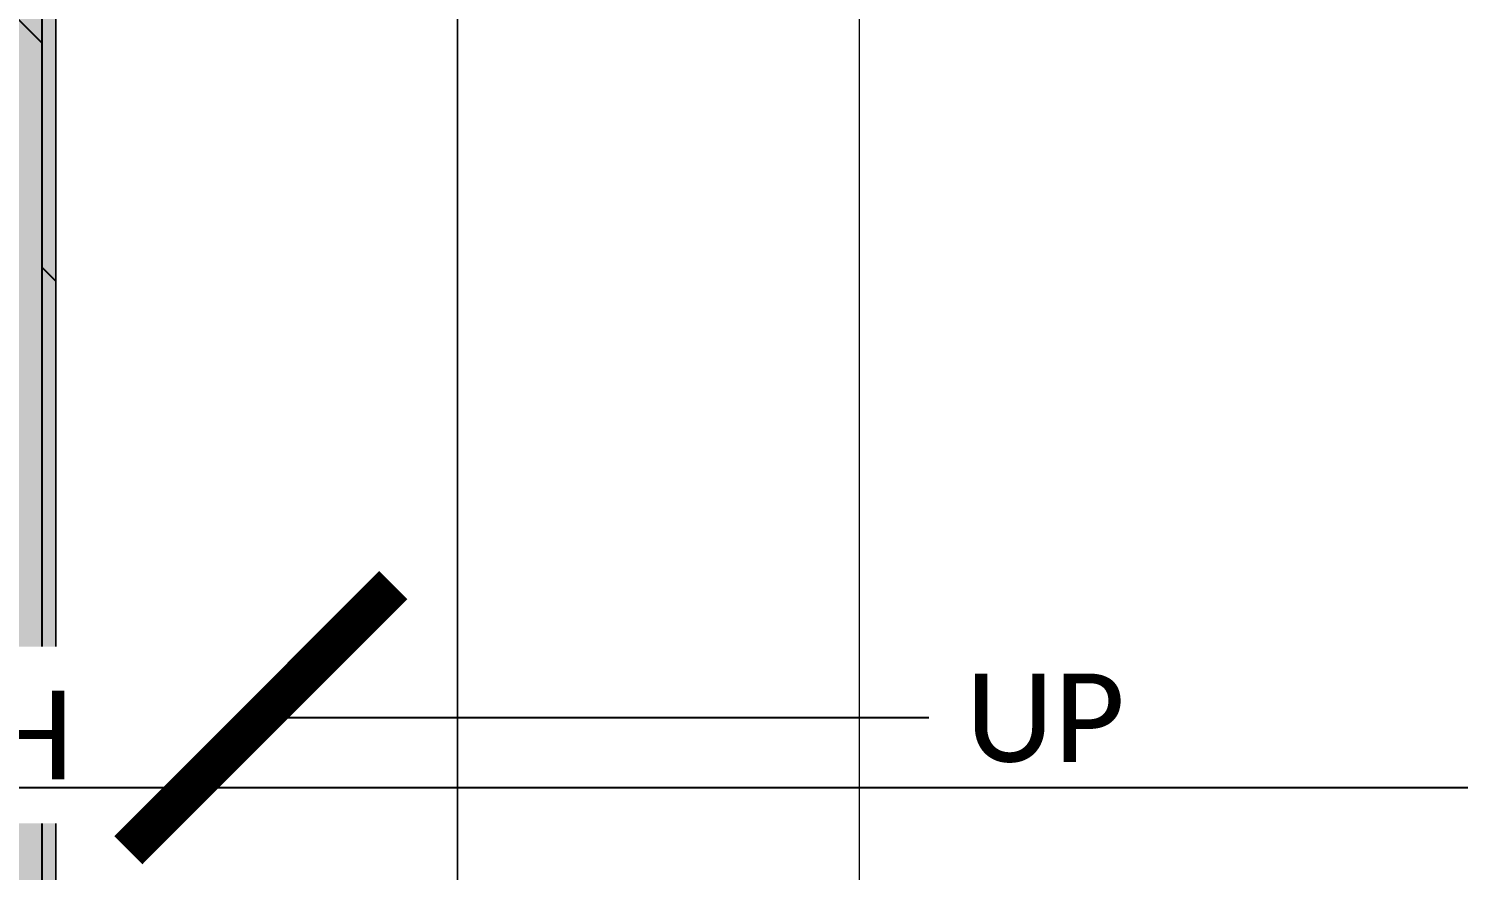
# Model space of a CAD drawing. Header units: millimetres. Extents: x -4760 to 87103, y -23275 to 20441.
# Drawn here: x 13609 to 15229, y 6522 to 7475 of the extents above; entities that cross this region are included whole.
import ezdxf
from ezdxf.enums import TextEntityAlignment as Align

# ---------------------------------------------------------------- set-up
doc = ezdxf.new("R2010")
doc.units = ezdxf.units.MM
doc.header["$LTSCALE"] = 150
doc.linetypes.add('ACAD_ISO10W100', pattern=[18, 12, -3, 0, -3])
for name, color, linetype in [('ad-Arrow', 32, 'Continuous'), ('ad-Section Line', 2, 'Continuous'), ('ad-Text main', 7, 'Continuous')]:
    doc.layers.add(name, color=color, linetype=linetype)
doc.layers.add('ad-Verandah', color=7, linetype='Continuous', true_color=0xa57c52)
doc.styles.add('6 U T S R N_Corridor-Basement$0$Standard', font='arial.ttf')
doc.styles.add('ARIAL', font='arial.ttf')
doc.styles.get("Standard").update_dxf_attribs({"font": 'calibril.ttf'})
doc.dimstyles.new('A-100-DIM-INT (MM-FT)', dxfattribs={"dimscale": 50, "dimtxt": 2.4, "dimasz": 1, "dimexe": 5, "dimexo": 100, "dimgap": 1, "dimtad": 0, "dimdec": 0, "dimdsep": 46, "dimtxsty": 'Standard', "dimblk": 'ARCHTICK', "dimcen": 0.025, "dimse1": 1, "dimse2": 1, "dimclrd": 256, "dimclre": 256, "dimclrt": 256, "dimazin": 2, "dimtfac": 1, "dimtdec": 0, "dimtix": 1, "dimtmove": 2, "dimatfit": 3, "dimldrblk": 'ARCHTICK', "dimfxl": 1, "dimtolj": 1, "dimtzin": 0, "dimarcsym": 0})

# ---------------------------------------------------------------- blocks, each defined once
blk = doc.blocks.new('_ArchTick')
at = {"color": 0, "linetype": 'ByBlock', "const_width": 0.15}
blk.add_lwpolyline([(-0.5, -0.5), (0.5, 0.5)], dxfattribs=at)
blk = doc.blocks.new('zw$6540')
at = {"layer": 'ad-Text main', "insert": (13032, 6674.8), "char_height": 100, "width": 1199.585, "attachment_point": 5, "bg_fill": 2}
blk.add_mtext("5' WIDE VERANDAH", dxfattribs=at)
blk = doc.blocks.new('enuklfk')
at = {"layer": 'ad-Section Line', "linetype": 'ACAD_ISO10W100', "ltscale": 0.5}
blk.add_line((-3847.77, 0), (829.32, 0), dxfattribs=at)
at = {"layer": 'ad-Section Line', "linetype": 'Continuous', "style": 'ARIAL', "width": 0.8}
blk.add_attdef('SECTION-LETTER', text='', height=80, rotation=2340, dxfattribs=at).set_placement((916.85, 0), align=Align.MIDDLE)
blk = doc.blocks.new('A$Cc6252a0d')
at = {"layer": 'ad-Section Line', "xscale": 4.313292429215451, "yscale": 4.313292429215451, "zscale": 4.313292429215451, "rotation": 180}
blk.add_blockref('enuklfk', (-239, -7004.3), dxfattribs=at)
blk = doc.blocks.new('zw$6CCD')
at = {"layer": 'ad-Verandah', "transparency": 33554534}
h = blk.add_hatch(color=256, dxfattribs=at)
h.dxf.hatch_style = 1
h.paths.add_polyline_path([(6195, -13620), (12120, -13620), (12120, -4745), (13640, -4745), (13640, -8875), (14550, -8875), (14550, -14850), (6195, -14850)])
at = {"layer": 'ad-Verandah', "transparency": 33554687}
h = blk.add_hatch(dxfattribs=at)
h.set_pattern_fill('DOLMIT', color=256, scale=10, angle=90)
h.set_pattern_definition([(90, (6195, -14830), (-63.5, 2e-14), []), (135, (6195, -14830), (-127, -127), [89.8026, -179.605])])
h.paths.add_polyline_path([(6195, -13620), (12120, -13620), (12120, -4745), (13640, -4745), (13640, -8875), (14550, -8875), (14550, -14850), (6195, -14850)])
at = {"layer": 'ad-Verandah', "lineweight": 9}
for points in [[(6195, -13620), (12120, -13620), (12120, -4745), (13640, -4745), (13640, -8875), (14550, -8875), (14550, -14850), (6195, -14850)], [(14095, -7725), (13640, -7725), (13640, -6125), (14095, -6125)], [(14550, -7725), (14095, -7725), (14095, -6125), (14550, -6125)]]:
    blk.add_lwpolyline(points, close=True, dxfattribs=at)
at = {"layer": 'ad-Text main', "insert": (14760.8, -6925.7, 0), "char_height": 100, "width": 207.6, "attachment_point": 5, "style": '6 U T S R N_Corridor-Basement$0$Standard', "bg_fill": 2}
blk.add_mtext('{\\fCalibri Light|b0|i0|c0|p34;UP}', dxfattribs=at)
at = {"layer": 'ad-Arrow'}
blk.add_leader([(13872.3, -6925), (14628.9, -6925)], dimstyle='A-100-DIM-INT (MM-FT)', override={"dimscale": 1, "dimasz": 300, "dimgap": 50, "dimtad": 0}, dxfattribs=at)
blk = doc.blocks.new('1625_West Villa')
at = {"layer": 'ad-Verandah'}
blk.add_blockref('zw$6CCD', (0, 13620), dxfattribs=at)
at = {"layer": 'ad-Text main'}
blk.add_blockref('zw$6540', (0, 0), dxfattribs=at)

msp = doc.modelspace()

# ---------------------------------------------------------------- block references
msp.add_blockref('1625_West Villa', (0, 0))

# ---------------------------------------------------------------- next in the draw order: block references
msp.add_blockref('A$Cc6252a0d', (0, 13620))

doc.saveas('drawing.dxf')
